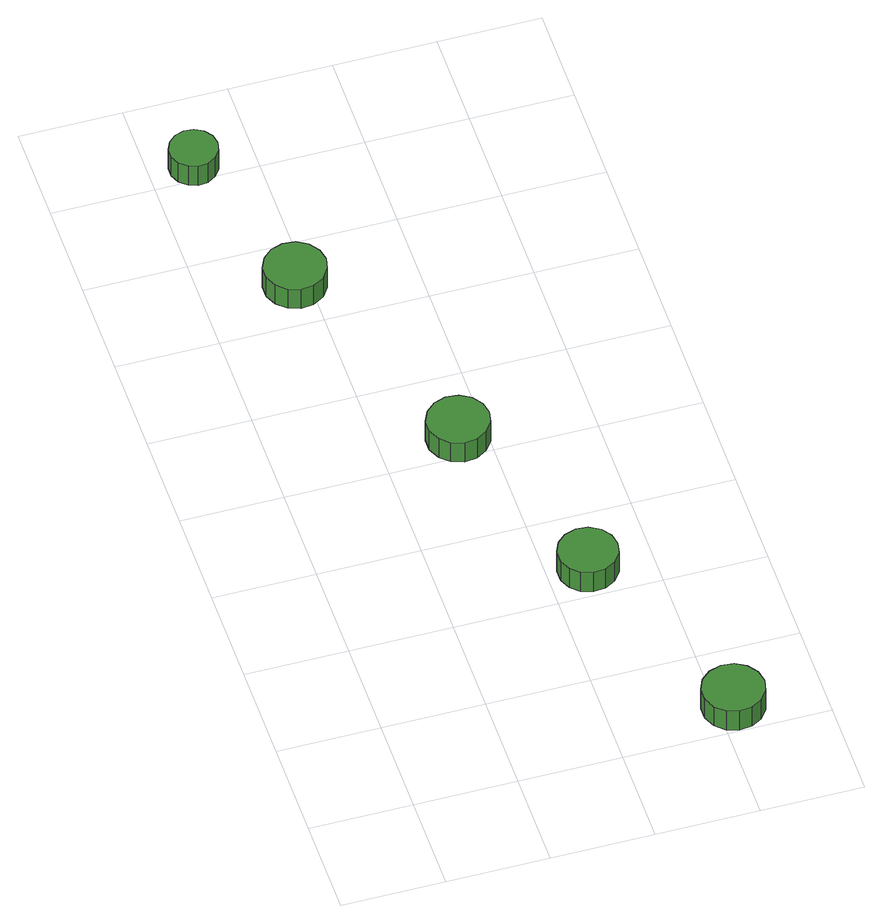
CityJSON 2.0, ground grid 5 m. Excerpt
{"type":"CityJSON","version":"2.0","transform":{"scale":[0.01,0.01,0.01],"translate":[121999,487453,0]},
"CityObjects":{
"tree1":{"type":"SolitaryVegetationObject","attributes":{"function":"something"},"geometry":[{"type":"MultiSurface","lod":"1","boundaries":[[[0,1,2,3,4,5,6,7,8,9,10,11,12,13,14]],[[15,16,17,18,19,20,21,22,23,24,25,26,27,28,29]],[[0,29,28,1]],[[1,28,27,2]],[[2,27,26,3]],[[3,26,25,4]],[[4,25,24,5]],[[5,24,23,6]],[[6,23,22,7]],[[7,22,21,8]],[[8,21,20,9]],[[9,20,19,10]],[[10,19,18,11]],[[11,18,17,12]],[[12,17,16,13]],[[13,16,15,14]],[[14,15,29,0]]]}]},
"tree2":{"type":"SolitaryVegetationObject","attributes":{"function":"something"},"geometry":[{"type":"MultiSurface","lod":"1","boundaries":[[[30,31,32,33,34,35,36,37,38,39,40,41,42,43,44]],[[45,46,47,48,49,50,51,52,53,54,55,56,57,58,59]],[[30,59,58,31]],[[31,58,57,32]],[[32,57,56,33]],[[33,56,55,34]],[[34,55,54,35]],[[35,54,53,36]],[[36,53,52,37]],[[37,52,51,38]],[[38,51,50,39]],[[39,50,49,40]],[[40,49,48,41]],[[41,48,47,42]],[[42,47,46,43]],[[43,46,45,44]],[[44,45,59,30]]]}]},
"tree3":{"type":"SolitaryVegetationObject","attributes":{"function":"something"},"geometry":[{"type":"MultiSurface","lod":"1","boundaries":[[[60,61,62,63,64,65,66,67,68,69,70,71,72,73,74]],[[75,76,77,78,79,80,81,82,83,84,85,86,87,88,89]],[[60,89,88,61]],[[61,88,87,62]],[[62,87,86,63]],[[63,86,85,64]],[[64,85,84,65]],[[65,84,83,66]],[[66,83,82,67]],[[67,82,81,68]],[[68,81,80,69]],[[69,80,79,70]],[[70,79,78,71]],[[71,78,77,72]],[[72,77,76,73]],[[73,76,75,74]],[[74,75,89,60]]]}]},
"tree4":{"type":"SolitaryVegetationObject","attributes":{"function":"something"},"geometry":[{"type":"MultiSurface","lod":"1","boundaries":[[[90,91,92,93,94,95,96,97,98,99,100,101,102,103,104]],[[105,106,107,108,109,110,111,112,113,114,115,116,117,118,119]],[[90,119,118,91]],[[91,118,117,92]],[[92,117,116,93]],[[93,116,115,94]],[[94,115,114,95]],[[95,114,113,96]],[[96,113,112,97]],[[97,112,111,98]],[[98,111,110,99]],[[99,110,109,100]],[[100,109,108,101]],[[101,108,107,102]],[[102,107,106,103]],[[103,106,105,104]],[[104,105,119,90]]]}]},
"tree5":{"type":"SolitaryVegetationObject","attributes":{"function":"something"},"geometry":[{"type":"MultiSurface","lod":"1","boundaries":[[[120,121,122,123,124,125,126,127,128,129,130,131,132,133,134]],[[135,136,137,138,139,140,141,142,143,144,145,146,147,148,149]],[[120,149,148,121]],[[121,148,147,122]],[[122,147,146,123]],[[123,146,145,124]],[[124,145,144,125]],[[125,144,143,126]],[[126,143,142,127]],[[127,142,141,128]],[[128,141,140,129]],[[129,140,139,130]],[[130,139,138,131]],[[131,138,137,132]],[[132,137,136,133]],[[133,136,135,134]],[[134,135,149,120]]]}]}
},
"vertices":[
[579,3230,149],[566,3290,149],[529,3341,149],[476,3372,149],[414,3378,149],[355,3359,149],[309,3317,149],[283,3261,149],[283,3198,149],[309,3142,149],[355,3100,149],[414,3081,149],[476,3087,149],[529,3118,149],[566,3169,149],[566,3169,22],[529,3118,22],[476,3087,22],[414,3081,22],[355,3100,22],[309,3142,22],[283,3198,22],[283,3261,22],[309,3317,22],[355,3359,22],[414,3378,22],[476,3372,22],[529,3341,22],[566,3290,22],[579,3230,22],
[319,4066,149],[309,4113,149],[281,4152,149],[239,4176,149],[191,4181,149],[146,4166,149],[110,4134,149],[90,4090,149],[90,4041,149],[110,3997,149],[146,3965,149],[191,3950,149],[239,3955,149],[281,3979,149],[309,4018,149],[309,4018,22],[281,3979,22],[239,3955,22],[191,3950,22],[146,3965,22],[110,3997,22],[90,4041,22],[90,4090,22],[110,4134,22],[146,4166,22],[191,4181,22],[239,4176,22],[281,4152,22],[309,4113,22],[319,4066,22],
[1014,2114,132],[1001,2175,132],[965,2225,132],[911,2256,132],[849,2263,132],[790,2243,132],[744,2202,132],[718,2145,132],[718,2083,132],[744,2026,132],[790,1984,132],[849,1965,132],[911,1972,132],[965,2003,132],[1001,2053,132],[1001,2053,5],[965,2003,5],[911,1972,5],[849,1965,5],[790,1984,5],[744,2026,5],[718,2083,5],[718,2145,5],[744,2202,5],[790,2243,5],[849,2263,5],[911,2256,5],[965,2225,5],[1001,2175,5],[1014,2114,5],
[1335,1166,128],[1323,1224,128],[1288,1272,128],[1236,1302,128],[1177,1308,128],[1120,1290,128],[1076,1250,128],[1052,1196,128],[1052,1136,128],[1076,1082,128],[1120,1042,128],[1177,1024,128],[1236,1030,128],[1288,1060,128],[1323,1108,128],[1323,1108,1],[1288,1060,1],[1236,1030,1],[1177,1024,1],[1120,1042,1],[1076,1082,1],[1052,1136,1],[1052,1196,1],[1076,1250,1],[1120,1290,1],[1177,1308,1],[1236,1302,1],[1288,1272,1],[1323,1224,1],[1335,1166,1],
[1723,151,132],[1710,212,132],[1673,262,132],[1620,293,132],[1558,299,132],[1499,280,132],[1452,239,132],[1427,182,132],[1427,120,132],[1452,63,132],[1499,21,132],[1558,2,132],[1620,9,132],[1673,40,132],[1710,90,132],[1710,90,5],[1673,40,5],[1620,9,5],[1558,2,5],[1499,21,5],[1452,63,5],[1427,120,5],[1427,182,5],[1452,239,5],[1499,280,5],[1558,299,5],[1620,293,5],[1673,262,5],[1710,212,5],[1723,151,5]
]}
